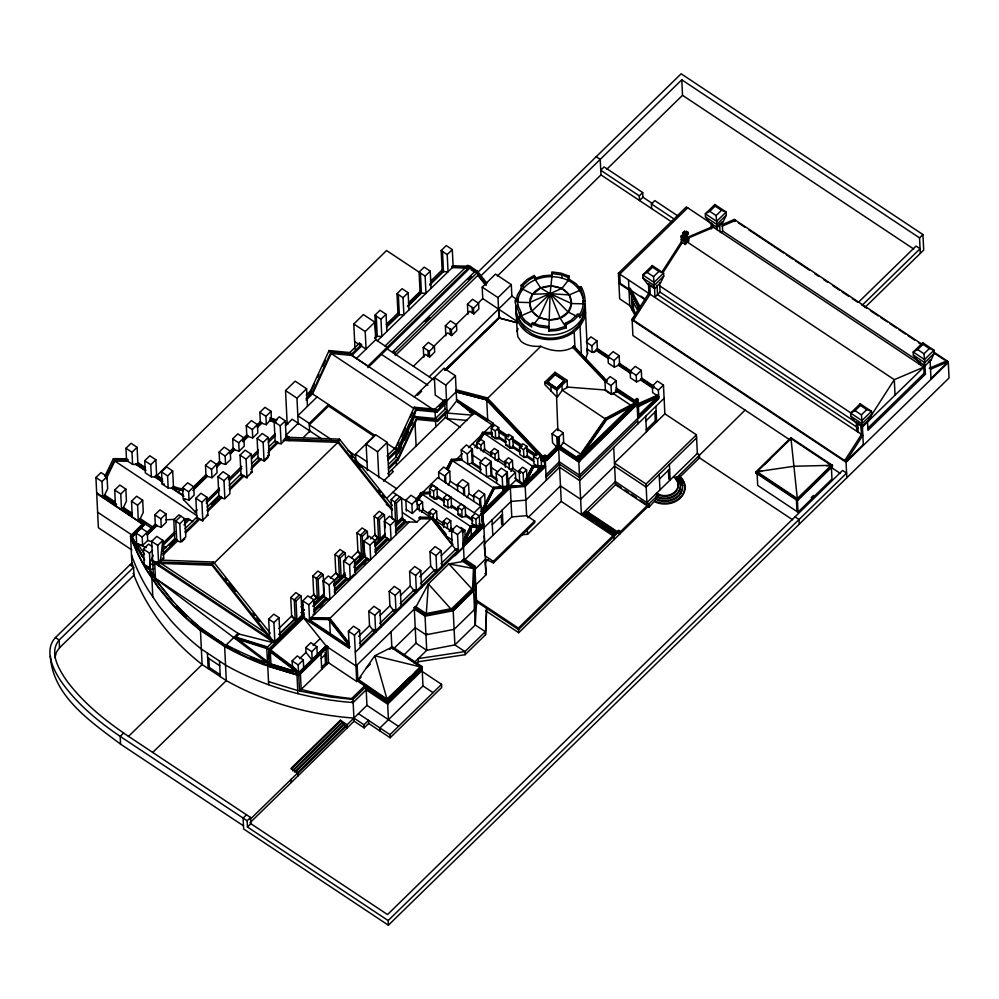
<?xml version="1.0" encoding="UTF-8"?>
<svg xmlns="http://www.w3.org/2000/svg" width="999" height="999" viewBox="0 0 999 999"><rect width="100%" height="100%" fill="white"/><g stroke="black" fill="none" stroke-linecap="round" stroke-linejoin="round"><path stroke-width="1.5" d="M50.387 656.143C52.622 696.216 91.321 722.127 120.567 744.143L243.481 825.861M472.539 588.548L473.563 567.02L462.937 559.952L464.073 558.853L474.812 565.996L476.71 604.782M413.886 662.849L426.723 650.324L454.882 644.879L475.274 624.987L473.526 589.298L474.812 565.996M475.799 586.163L474.513 609.465L454.12 629.37L425.961 634.802L415.222 627.659L393.107 649.25M485.502 634.79L486.638 608.379L485.502 634.79L465.109 654.682L418.381 661.725L416.308 663.748M153.159 555.232L149.987 563.199L149.613 569.817L153.871 568.531M613.698 447.49L615.521 484.74L649.113 507.067L648.963 503.958L658.878 494.28L656.056 498.663L657.717 500.249A17.582 14.198 -2.8 0 0 678.608 496.191C684.003 491.221 684.103 481.63 678.259 476.985L676.847 478.371L677.759 479.17A15.385 12.425 -2.8 0 1 676.897 494.305A15.385 12.425 -2.8 0 1 658.616 497.852L656.343 496.715M585.089 303.858L571.59 303.571L550.112 293.669L540.734 288.074L535.402 279.807L534.365 275.337L526.935 279.633L521.078 285.327L521.228 288.436L532.729 294.218L550.112 293.669L569.33 294.917L579.557 290.472L579.408 287.375L581.118 286.626C586.625 296.179 586.463 308.916 579.62 317.794L579.457 314.685L577.834 313.873L571.203 320.217L565.284 323.314L566.321 327.784L557.792 330.407L548.763 331.168L548.713 326.511L538.711 325.15L532.554 322.602L531.505 323.938L531.655 327.035L524.737 322.427L519.58 316.496C521.141 312.849 510.464 299.001 517.532 299.163L517.682 302.26L529.495 302.572L561.938 288.424L569.18 279.183L569.03 276.086L560.839 273.102L551.923 271.953L551.985 276.611M548.763 331.168L550.112 293.669L552.072 275.05L543.044 275.811L534.527 278.434M426.298 613.598L428.371 583.928L448.888 563.911L463.012 561.5L462.937 559.952M54.982 657.754L56.381 652.247L59.528 647.789L133.991 575.124L133.604 567.357L131.893 562.949L55.432 637.574C44.018 650.049 52.572 668.219 60.327 680.244C75.899 703.059 97.515 720.966 120.192 736.375L247.14 820.778L247.44 826.997L388.149 920.554L388.374 925.211L243.631 828.97L243.107 818.106L246.503 814.784M517.632 301.099C522.976 270.254 574.912 267.869 582.917 298.177M605.382 381.718L572.689 347.265L573.776 345.954L573.813 346.728C563.723 353.159 550.861 351.161 540.646 346.278A44.143 23.239 -26.9 0 1 520.779 341.071L517.832 336.688L517.182 331.406L518.019 328.496M357.879 680.094L358.117 679.332L388.374 700.212M387.1 699.525L420.492 666.932L414.972 672.327M154.445 574.338L153.534 577.01L150.237 572.052M585.776 358.216L587.512 353.509L585.501 312.287M678.608 496.191L682.442 488.698L682.479 489.473M308.391 394.605L310.527 392.52L314.385 384.153M317.607 377.185L318.893 374.4M322.739 366.046L325.312 360.464M397.59 445.005L398.876 442.22M401.448 436.65L405.307 428.284M410.452 417.132L412.375 412.962M388.049 459.927L397.677 450.524L416.321 410.114L416.246 408.566L414.235 407.23L395.592 447.639L387.025 455.994M398.688 452.922L401.261 447.352M404.47 440.384L408.329 432.018M411.551 425.05L412.837 422.265M388.511 469.23L398.139 459.84L416.77 419.43L416.695 417.882L414.685 416.533L414.46 411.875M663.736 276.211L660.701 282.705L654.607 288.649L647.377 283.841L642.906 277.997L642.757 274.887L652.285 265.584L663.586 273.102L663.736 276.211L654.208 285.502L654.607 288.649M723.288 221.616L726.31 215.122L726.161 212.025L714.859 204.508L705.331 213.811L705.481 216.908L709.952 222.765L717.182 227.572L723.288 221.616L722.19 221.716L722.639 231.019L720.941 232.68M712.387 223.564L712.537 226.661L923.8 367.132L862.487 426.873L855.256 422.065L850.786 416.208L850.636 413.111L860.164 403.808L871.465 411.326L871.615 414.423L868.581 420.916L864.947 423.501M931.168 359.84L934.19 353.346L934.04 350.237L922.739 342.732L913.211 352.023L913.361 355.132L917.831 360.976L925.062 365.796L931.168 359.84L928.371 361.588M104.833 476.323L113.399 458.616L126.461 458.816L127.81 459.702L127.884 461.251L132.58 464.385L136.738 464.448L137.837 462.562L145.467 467.644M105.569 476.511L109.528 468.331M106.181 477.21L114.748 459.503L127.81 459.702M106.256 478.771L114.823 461.051L114.748 459.503L113.399 458.616M151.836 528.384L139.485 520.179L143.269 512.375L142.67 500.262L136.626 496.241L131.531 501.211L132.318 517.257M416.496 501.148L420.829 492.582L430.581 491.995M417.345 500.312L420.829 492.582L422.752 493.981L421.865 494.03L418.968 499.762M418.181 500.474L421.828 493.256L437.887 477.559L480.881 506.143L474.075 512.774L431.093 484.19L431.231 487.05M421.566 511.525L422.864 508.953M421.603 512.3L422.902 509.727L422.527 501.973L418.494 499.3L415.946 501.785M435.676 520.904L436.975 518.331M474.85 447.589L482.554 432.342L492.357 432.53L491.508 433.354L482.592 433.116L481.78 434.715L482.792 435.389M478.396 441.408L481.106 436.051M479.233 441.57L483.566 433.004L492.007 433.166M480.706 439.51L483.603 433.778L492.507 434.028M483.304 451.273L484.602 448.713M483.341 452.048L484.64 449.488L484.253 441.72L480.232 439.048L476.823 442.357L477.135 448.563M449.125 531.568L451.073 527.709M449.812 531.056L451.111 528.483L450.736 520.729L446.703 518.056L443.306 521.366L443.606 527.572M497.402 460.651L498.701 458.091M497.44 461.426L498.738 458.866L498.364 451.098L494.33 448.426L490.934 451.735L491.158 456.393M463.236 540.946L470.866 525.861L481.518 525.224L462.824 543.456M463.923 540.434L470.866 525.861L481.668 526.723L471.915 527.297L462.987 544.954L482.517 525.886L480.419 498.426M462.824 544.405L471.865 526.523L482.517 525.886M510.864 471.316L512.812 467.47M511.55 470.804L512.849 468.244L512.462 460.477L508.441 457.804L505.044 461.113L505.344 467.32M533.216 477.51L544.068 466.92L542.395 465.796L532.592 465.609L522.852 484.865L523.701 484.04L523.176 473.176L526.573 469.855L522.539 467.182L519.143 470.492L519.68 481.356M524.35 482.754L532.629 466.383L482.554 432.342L483.641 434.553L481.943 436.213L480.931 435.552M524.712 484.702L533.641 467.057L532.592 465.609M461.713 459.315L452.547 460.027L451.536 459.353L446.565 469.093L451.536 459.353L461.501 458.578M448.426 468.918L452.547 460.027L447.564 469.767L448.426 468.918L447.427 468.256M448.201 485.202L450.237 481.231L449.737 471.066L443.693 467.045L438.598 472.015L438.898 478.221M467.008 497.714L469.043 493.743L468.543 483.566L462.5 479.545L457.405 484.527L457.704 490.734M481.056 511.638L493.518 487.275L508.004 486.138L510.352 487.699L525.212 486.426L545.591 466.533M482.455 509.752L493.556 488.049L523.863 485.539L543.406 466.471L533.603 466.283L523.901 486.313M493.518 487.275L494.53 487.937L481.256 513.898L483.191 526.336L479.97 529.482M482.105 513.061L494.53 487.937M416.158 606.605L428.371 583.928L450.911 608.965M521.228 288.436L517.37 295.13L515.796 302.222L515.634 299.113M516.858 306.393A34.715 28.047 -2.8 0 0 533.616 336.188A34.715 28.047 -2.8 0 0 574.175 331.905L580.032 326.211L583.891 319.518A34.715 28.047 -2.8 0 0 585.077 306.431M661.638 272.527L681.393 241.77L681.268 239.31L682.966 237.65M790.072 440.022L632.904 335.527L632.105 319.23L648.925 293.057L648.463 283.753L649.812 284.64L650.262 293.956L633.453 320.117M662.649 273.189L682.392 242.445M681.393 241.77L685.414 244.455L687.075 241.883L688.811 241.134L688.698 238.674L686.675 237.325L685.826 238.162L686.837 238.823L685.139 240.484L683.129 239.148L684.989 237.387M866.308 423.226L894.292 379.657L923.8 367.132M844.704 460.576L861.525 434.415L861.063 425.099M522.852 289.248L523.464 284.977L529.333 279.795L535.252 276.711M578.808 315.709C584.852 307.704 584.615 295.704 579.408 287.375M357.305 680.943L374.775 655.756L391.845 647.227L422.077 667.32L387.525 701.036L357.305 680.943L358.117 679.332M557.23 397.39L562.225 390.209L567.432 387.45L567.082 380.319L554.982 372.277L544.792 382.23L544.917 384.665L557.23 397.39L556.655 388.149L547.415 382.005L555.207 374.4L554.982 372.277M579.308 456.068L605.544 418.269L634.765 402.997L635.776 403.671L606.555 418.943L580.319 456.743M613.011 393.419L631.143 405.482L605.594 419.043L581.093 454.333L563.299 442.495M580.357 457.517L606.593 419.717L632.155 406.156L618.843 419.955M568.144 280.519L567.994 277.41L569.03 276.086M533.628 324.538L539.148 317.495L550.112 293.669L568.156 312.025L576.76 316.358M180.969 488.648L178.384 492.132M446.59 401.161L444.58 399.825L444.655 401.373L435.252 395.117L434.39 377.56L444.018 368.156L455.432 375.749L456.655 400.824L486.825 420.429L487.687 419.592L486.688 399.175L486.113 399.725L456.58 392.008M131.856 549.987L98.389 527.734L95.929 477.547L101.024 472.564L107.068 476.585L107.667 488.698L103.896 496.503L103.859 495.729L116.583 504.195L115.447 505.294M126.536 460.364L125.949 448.251L131.044 443.269L137.088 447.29L137.874 463.336L143.182 466.87M102.76 497.614L101.973 481.568L107.068 476.585M132.58 464.385L131.993 452.272L137.088 447.29M102.722 496.84L103.859 495.729M115.484 506.068L114.698 490.022L119.805 485.052L125.849 489.073L126.436 501.186L122.665 508.991L122.627 508.216L132.205 514.585M407.604 306.656L421.416 293.182L425.961 293.319L425.124 276.136L386.551 250.537L155.519 476.923L151.361 476.86L145.317 472.839L144.718 460.726L149.813 455.756L155.856 459.777L156.643 475.824M121.528 510.089L120.754 494.043L125.849 489.073M151.361 476.86L150.762 464.747L155.856 459.777M121.491 509.315L122.627 508.216M161.551 471.915L166.646 466.945L172.69 470.966L173.476 487.012L172.34 488.111L168.182 488.049L162.138 484.028L161.551 471.915L167.595 475.936L168.182 488.049M138.362 521.278L137.575 505.232L142.67 500.262M167.595 475.936L172.69 470.966M138.324 520.504L139.448 519.393L145.504 523.414L140.247 529.358M183.416 495.479L172.34 488.111L173.439 486.238A24.625 19.893 -2.8 0 0 183.666 488.986M134.028 545.392L130.607 536.563L143.019 523.626L130.569 535.789L131.968 564.497M131.993 537.549L131.905 536.688L145.504 523.414M136.925 549.138L136.139 533.091L141.234 528.109L147.278 532.13L147.69 540.471L142.595 545.442L137.974 544.068L138.262 550.024L141.833 555.719L141.796 554.944M142.595 545.442L142.183 537.1L155.282 524.15L154.833 514.847L159.927 509.865L165.971 513.886L166.371 522.227L161.276 527.21L156.668 525.824L147.253 535.014M184.415 498.738L184.453 499.65L183.117 498.751L182.58 487.762L187.675 482.792L193.719 486.8L194.131 495.142L189.036 500.124L184.415 498.738L183.504 499.625L196.266 512.912M206.006 475.586L205.507 465.372L210.614 460.402L216.658 464.423L217.058 472.764L211.963 477.734L207.355 476.361L192.857 490.497M216.421 465.434L219.605 462.325L219.106 452.11L224.201 447.14L230.245 451.148L230.657 459.49L225.562 464.473L220.941 463.086L216.696 467.232M233.192 449.063L232.692 438.848L237.799 433.866L243.843 437.887L244.243 446.228L239.148 451.198L234.528 449.825L230.282 453.971M246.79 435.789L246.291 425.574L251.386 420.604L257.43 424.625L257.842 432.967L252.747 437.937L248.127 436.551L242.819 441.733M260.377 422.527L259.877 412.312L264.972 407.342L271.029 411.351L271.378 418.569L266.333 424.675L261.713 423.289L257.467 427.435M131.943 537.462L136.101 533.404M287.188 424.175L285.539 390.572L295.167 381.168L306.593 388.761L307.455 406.331M355.02 349.163L353.783 323.963L363.411 314.573L374.837 322.165L375.699 339.722L356.481 358.479M161.276 527.21L160.876 518.868L165.971 513.886M189.036 500.124L188.624 491.783L205.969 474.687L207.355 476.361M211.963 477.734L211.563 469.393L219.555 461.426L220.941 463.086M225.562 464.473L225.15 456.131L233.154 448.151L234.528 449.825M239.148 451.198L238.736 442.857L246.741 434.89L248.127 436.551M252.747 437.937L252.335 429.595L260.339 421.615L261.713 423.289M266.333 424.675L265.921 416.333L271.029 411.351M194.867 486.476L203.784 477.772M147.215 534.228L156.631 525.049L155.282 524.15M193.681 488.873L207.305 475.574M216.658 466.458L220.904 462.312M230.245 453.196L234.49 449.051M242.782 440.959L248.089 435.776M257.43 426.66L261.676 422.515M375.899 335.402L374.912 315.222L380.007 310.252L386.051 314.273L386.888 331.456M397.977 313.836L396.99 293.669L402.085 288.699L408.141 292.707L408.978 309.902M442.157 270.729L441.171 250.549L446.266 245.579L452.31 249.6L453.096 265.784L452.297 267.62L466.496 268.069M137.762 547.502L136.888 548.364L139.073 549.812L138.574 548.913L142.37 555.844M271.403 419.118L270.267 420.217L275.824 422.115M298.251 424.475L296.965 398.164L306.593 388.761M359.403 343.194L361.463 344.493L361.488 346.079L366.071 349.126L365.209 331.556L374.837 322.165M144.231 565.147L143.444 549.1L148.539 544.118L152.173 546.528M152.672 575.724L153.434 577.11L151.686 541.358L156.781 536.376L162.825 540.397L163.699 558.341L161.151 560.826M169.455 545.466L174.775 540.284L173.764 519.792L178.871 514.822L184.915 518.843L185.789 536.788L180.694 541.758L179.171 541.708L174.688 538.736L161.95 551.161M196.853 518.731L195.854 498.239L200.949 493.269L206.993 497.29L207.879 515.222L202.772 520.204L201.261 520.142M218.943 497.165L217.944 476.685L223.039 471.703L229.083 475.724L229.957 493.668L224.862 498.651L223.339 498.588L218.868 495.616L207.193 507.017M241.034 475.611L240.035 455.119L245.13 450.149L251.174 454.17L252.048 472.115L246.953 477.085L245.429 477.035M258.104 458.941L257.105 438.461L262.2 433.491L268.244 437.512L269.118 455.444L264.023 460.427L262.5 460.364L258.029 457.392L251.498 463.773M275.175 442.282L274.176 421.803L279.27 416.82L285.314 420.841L286.201 438.786M375.025 338.449L377.235 336.288L381.793 336.438L380.956 319.243L386.051 314.273M386.576 327.173L399.325 314.735L403.883 314.872L403.034 297.69L408.141 292.707M425.124 276.136L430.219 271.154L424.175 267.133L419.081 272.115L420.067 292.282L409.453 302.647M429.695 285.09L443.494 271.616L448.052 271.765L447.215 254.57L452.31 249.6M180.881 516.158L175.774 521.128L176.786 541.62L162.974 555.094M306.181 395.142L310.452 390.971L329.096 350.562L349.812 352.547L351.835 353.896L351.91 355.444L433.803 409.952M349.812 352.547L359.44 343.156L359.478 344.742L354.645 341.533M306.056 398.576L312.475 392.307L331.106 351.898L351.835 353.896L361.463 344.493M306.119 400.137L312.55 393.856L331.193 353.446L351.91 355.444L367.894 366.071L367.932 367.669M351.91 355.444L361.538 346.041M147.14 567.082L150.275 569.168L149.488 553.121L152.547 550.137M158.729 565.859L157.73 545.379L162.825 540.397L160.302 561.663M180.694 541.758L179.808 523.813L184.915 518.843M185.102 528.571L196.778 517.17L202.822 521.191L201.898 502.26L206.993 497.29M224.862 498.651L223.988 480.706L229.083 475.724M229.27 485.464L240.959 474.063L247.003 478.084L246.079 459.14L251.174 454.17M268.157 457.43L264.073 461.413L263.149 442.482L268.244 437.512M268.569 447.102L275.1 440.734L279.57 443.706L281.094 443.756L280.22 425.824L285.314 420.841M386.263 324.463L397.939 313.062L399.288 313.961L386.538 326.398M408.354 302.909L420.03 291.508L421.378 292.395L407.567 305.869M430.432 281.356L442.12 269.955L443.456 270.841L429.657 284.315M162.65 543.531L174.862 531.605M184.852 521.865L188.174 518.606L192.745 521.653M194.93 512.025L197.153 509.84M206.081 501.136L219.468 488.074M228.384 479.37L241.77 466.308M251.81 456.506L258.491 449.975M268.531 440.184L275.225 433.653M387.362 324.2L391.608 320.055M374.987 337.674L377.197 335.514L375.849 334.628M285.502 425.699L292.145 419.218L321.591 438.786M162.874 545.504L175.087 533.591M183.966 524.925L189.523 519.505M206.256 503.171L219.555 490.184M229.545 480.444L241.746 468.531M251.723 458.791L258.379 452.297M268.356 442.557L275.012 436.063M317.083 396.94L297.827 415.734L309.24 423.326L309.678 432.117M451.635 266.596L452.485 265.759L468.094 266.258M377.36 340.759L453.146 266.783M211.513 504.42L217.819 498.264M162.899 553.546L176.711 540.072M184.99 531.98L198.789 518.506M207.08 510.427L220.879 496.953M229.158 488.873L242.969 475.399M251.323 467.232L260.04 458.728M268.406 450.574L277.11 442.07M185.602 533.016L199.925 519.03M207.642 511.5L221.965 497.514M229.683 489.997L244.48 475.536M250.811 469.368L261.476 458.953M267.857 452.734L278.459 442.37M298.189 423.239L286.014 435.114L289.373 437.35L287.675 439.011L290.135 440.646M158.529 561.763L160.227 560.102L213.599 562.025L270.23 633.154M281.094 443.756L284.49 440.447L284.415 438.898L286.114 437.237L339.498 439.16L392.282 505.469M181.756 541.758L184.815 538.773M385.102 345.979L467.782 265.284L469.792 266.621L469.867 268.169L368.981 366.645M309.24 423.326L328.496 404.533L328.571 406.081L309.315 424.875L331.206 439.423M367.857 366.109L470.054 266.321L477.385 271.191L486.963 283.266M144.193 564.373L148.626 567.32L153.496 576.236L151.873 577.809L152.822 597.215M469.842 267.57L470.716 267.345L470.054 266.321M303.309 437.537L309.94 431.056M393.231 352.897L393.156 351.336L475.836 270.642L477.859 271.978L477.997 274.812L486.301 285.277M475.886 271.591L477.385 271.191L475.924 272.19L469.205 267.145L476.523 272.015M425.199 321.69L429.62 317.382M468.206 279.72L471.503 276.498M479.458 273.801L395.317 355.507L395.167 352.684L477.859 271.978M477.947 272.115L681.143 73.789L922.939 234.565L923.7 250.087L864.897 307.48M480.869 275.886L681.78 79.795L919.542 237.887L920.304 253.396M477.797 303.421L482.754 298.589L482.192 287.113L495.504 274.113L511.301 284.615L511.863 296.091L429.183 376.785M423.751 357.405L423.264 347.377L428.359 342.407L434.403 346.428L434.69 352.11L429.595 357.08L425.562 354.408L413.386 366.283M445.841 335.851L445.354 325.824L450.449 320.854L456.493 324.862L456.768 330.557L451.673 335.527L447.652 332.842L432.779 347.352M467.932 314.298L467.445 304.27L472.539 299.288L478.583 303.309L478.858 308.991L473.763 313.973L469.73 311.288L455.931 324.762M497.415 275.986L600.986 174.9L600.224 159.39L596.191 156.706M606.618 169.405L682.529 95.305L681.78 79.795M429.595 357.08L429.308 351.398L434.403 346.428M451.673 335.527L451.398 329.845L456.493 324.862M473.763 313.973L473.489 308.279L478.583 303.309M214.785 562.499L337.874 442.37L337.799 440.809L339.498 439.16L339.573 440.709M445.741 369.855L498.976 317.894L497.989 297.615L511.301 284.615M355.956 461.638L355.582 454.133L374.837 435.339L312.5 393.893L312.475 392.307L310.452 390.971L310.527 392.52M414.198 396.928L433.454 378.134L433.529 379.682L387.187 348.876L387.113 347.315L375.699 339.722M367.432 470.479L366.146 444.155L375.774 434.765L387.187 442.357L388.836 475.961M417.407 395.417L421.59 391.346M444.592 370.167L499.263 317.345L444.905 370.392M445.979 370.154L500.174 317.27M639.298 195.879L642.694 192.557L604.158 166.933L600.761 170.242L639.298 195.879L639.535 200.537L642.931 197.215L642.694 192.557M378.833 477.722L377.56 451.748L387.187 442.357M467.045 420.367L447.452 418.756L445.804 385.152L455.432 375.749M130.607 536.575A271.029 218.993 -2.8 0 0 147.078 571.028L157.992 587.237L170.592 602.609A271.029 218.993 -2.8 0 0 200.449 630.406L201.548 628.521A307.43 248.401 -2.8 0 1 172.715 600.948L154.595 578.121L148.439 567.195L151.973 574.425M444.58 399.825L434.952 409.215L435.402 418.531L437.412 419.867L437.5 421.428L416.77 419.43M439.298 406.593L443.581 402.422M387.974 458.379L397.602 448.976L416.246 408.566L436.963 410.564L456.218 391.77M446.665 402.709L437.038 412.112L416.321 410.114M651.623 208.566L651.398 203.921L654.795 200.599L678.171 216.146M388.549 464.26L396.041 456.943L414.685 416.533L435.402 418.531L445.03 409.128L444.805 404.483M388.424 467.682L398.052 458.291L416.695 417.882L437.412 419.867L447.04 410.477L445.03 409.128M437.5 421.428L447.115 412.025M387.724 473.738L445.429 417.42L445.167 412.038M247.44 826.997L250.836 823.676L250.537 817.469L123.589 733.066L120.192 736.375L120.567 744.143M383.491 481.181L393.369 471.54L391.346 470.204M128.396 736.5L202.123 664.547L200.412 629.632A271.029 218.993 -2.8 0 1 170.554 601.835L157.954 586.463L147.04 570.242A271.029 218.993 -2.8 0 1 130.569 535.789L131.905 536.688L137.063 546.116L131.905 536.688M200.449 630.406L224.638 646.478L238.062 633.378M213.686 563.573L213.599 562.025L211.9 563.686L211.988 565.234L272.952 642.557L239.061 634.053L234.715 638.299L266.795 648.563L267.645 647.739M208.841 658.141L209.303 667.457L208.167 668.568L207.405 653.046M540.921 346.241L487.25 398.626L487.212 397.839L455.644 389.635M386.538 498.476L475.474 411.663M634.914 315.16L629.745 305.544L619.667 298.838L618.418 273.239L686.375 206.905L710.326 222.827M687.724 207.804L619.755 274.126L620.217 283.441L618.868 282.555L645.566 299.925M269.668 639.622L268.669 619.13L273.763 614.16L279.021 617.657L280.02 638.136M296.94 620.004L291.671 616.508L290.746 597.577L295.841 592.607L301.111 596.103L302.11 616.583M319.018 598.451L313.761 594.954L312.837 576.023L317.932 571.041L323.189 574.537L324.2 595.029L312.724 606.218M341.109 576.898L335.851 573.401L334.927 554.457L340.022 549.487L345.279 552.984L345.642 560.264M363.199 555.332L357.942 551.835L357.005 532.904L362.113 527.934L367.37 531.431L367.719 538.711M380.269 538.673L375.012 535.177L374.088 516.246L379.183 511.263L384.44 514.76L385.077 527.872M397.34 522.015L392.083 518.506L391.158 499.575L396.253 494.605M299.35 594.942L294.255 599.912L295.18 618.843L279.258 634.39M321.441 573.376L316.346 578.359L317.27 597.29L313.024 601.435M343.531 551.823L338.436 556.793L339.36 575.724L334.053 580.906M365.622 530.269L360.514 535.239L361.451 554.17L354.008 561.426M382.692 513.598L377.597 518.581L378.521 537.512L374.163 541.758M399.762 496.94L394.667 501.91L396.166 534.702M274.925 643.119L211.9 563.686L152.685 561.838L274.925 643.119L273.926 622.627L279.021 617.657M297.015 621.565L296.004 601.073L301.111 596.103M319.093 599.999L318.094 579.52L323.189 574.537M341.183 578.446L340.184 557.954L345.279 552.984M363.274 556.893L362.275 536.401L367.37 531.431M380.344 540.222L379.345 519.742L384.44 514.76M397.415 523.563L396.416 503.071L401.511 498.101L402.51 518.581L395.242 525.686M486.263 420.979L487.687 419.592L493.394 423.389L493.531 426.248M461.675 560.614L473.763 568.656L474.887 567.544L473.601 590.846L453.209 610.751L425.062 616.183L414.31 609.04L355.981 665.971L326.423 646.328L303.609 617.882L302.772 600.811L307.867 595.829L313.911 599.85L314.623 614.298L313.024 614.273M328.309 599.35L323.913 596.428L323.152 580.906L328.259 575.936L334.303 579.957L335.002 594.405M343.544 561.013L348.639 556.031L354.682 560.052L355.394 574.5L353.796 574.475L348.701 579.457L344.305 576.523L343.544 561.013L349.588 565.034L350.299 579.47L346.391 579.42L334.378 591.146M369.093 559.552L364.697 556.63L363.936 541.108L369.031 536.138L375.075 540.159L375.786 554.607M389.473 539.66L385.077 536.725L384.315 521.216L389.423 516.233L395.467 520.254L390.359 525.237L391.071 539.672L387.175 539.622L375.162 551.348M406.368 511.076L405.844 500.212L410.939 495.229L416.983 499.25L417.445 508.566L412.337 513.536L406.293 509.515M683.741 233.666L681.193 236.151L681.268 237.7L683.291 239.048L683.216 237.487L684.914 235.826L682.891 234.49L682.816 232.942L684.515 231.281L686.538 232.617L686.837 238.823M496.678 483.304L496.178 473.126L501.273 468.156L507.317 472.177L502.222 477.147L502.722 487.325L461.75 460.077L461.251 449.912L466.346 444.93L472.39 448.951L473.076 462.924L467.794 464.098L467.295 453.933L472.39 448.951M278.908 628.458L291.646 616.021L295.005 620.217L294.917 618.668L278.996 634.215M300.999 606.893L303.122 604.82M310.552 597.564L313.736 594.455L317.083 598.663L317.008 597.115L312.762 601.261M330.519 578.084L335.826 572.902L339.173 577.11L339.098 575.561L333.791 580.744M351.536 557.567L357.917 551.348L361.263 555.556L361.188 553.995L353.746 561.251M370.629 538.936L374.987 534.677L378.334 538.886M152.61 752.547L226.298 680.619L224.6 645.704L225.724 644.605A307.58 248.526 -2.8 0 0 264.872 662.125L298.576 672.689L326.386 645.554L327.734 646.44L328.521 662.737L299.575 690.996L330.257 696.99L353.009 699.462L366.034 686.75L366.945 705.369L347.128 724.712L347.277 727.821L340.409 720.242L347.128 724.712M681.268 237.7L683.491 238.848M685.139 240.484L684.839 234.278L686.538 232.617M630.082 288.137L628.945 289.248L639.872 309.578M642.906 277.997L654.208 285.502L654.058 282.405L642.757 274.887L647.177 272.415L652.534 267.195L652.285 265.584M716.083 226.024L717.182 227.572L716.633 221.328L705.331 213.811L709.752 211.338L715.122 206.106L714.859 204.508M686.375 232.73L686.301 231.181L688.311 232.517L686.613 234.178L685.601 233.504M416.021 498.901L420.904 494.143M462.387 453.646L456.968 458.941L457.979 459.602L457.117 460.452L451.573 460.139L494.567 488.711L508.154 487.637L507.155 486.975L506.468 473.002M468.556 447.627L482.629 433.891M483.404 433.129L493.394 423.389M309.653 621.902L308.816 604.832L313.911 599.85M314.061 610.976L326.011 599.313L329.907 599.375L329.195 584.927L334.303 579.957M349.588 565.034L354.682 560.052M354.77 571.253L366.783 559.515L370.679 559.577L369.98 545.129L375.075 540.159M412.337 513.336L411.888 504.233L416.983 499.25M301.086 612.662L304.27 609.552M373.901 541.583L378.259 537.337M484.415 433.803L485.202 433.042L484.19 432.367M301.348 612.837L304.533 609.727M573.226 347.839L574.075 347.003M683.279 240.647L684.128 239.822L683.978 236.713M432.929 497.977L429.907 495.966L429.545 488.511L432.942 485.202L436.963 487.874L437.462 497.964L433.916 498.176L429.882 495.504M494.667 438.037L491.645 436.026L491.271 428.271L494.667 424.95L498.701 427.634L499.225 438.486L505.531 442.682M272.914 641.783L266.758 647.789L267.507 663.061L155.444 578.446L152.635 574.937M359.353 557.417L361.526 555.294M304.158 612.961L274.85 641.57L272.839 640.222M313.711 603.633L324.113 593.481M333.678 584.153L345.192 572.914M354.27 564.048L364.822 553.758M374.825 543.98L385.364 533.703M395.167 524.138L402.435 517.032M444.942 482.242L444.642 476.036L449.737 471.066M685.414 244.455L685.302 241.983L688.698 238.674M304.233 614.51L268.669 649.225L269.368 663.723L267.732 665.334L268.681 684.727M333.753 585.701L345.267 574.462M354.345 565.596L364.897 555.307M374.9 545.541L385.439 535.252M299.575 690.996L298.576 672.689L295.529 668.893L270.242 649.625L270.941 664.123L270.092 664.959L269.355 649.687L303.521 616.321M314.086 606.018L324.575 595.791M334.478 586.126L345.617 575.249M353.771 567.295L365.547 555.794M375.249 546.328L385.477 536.338M395.454 526.61L403.196 519.043L403.284 520.591M270.242 649.625L269.393 650.461L298.576 672.689L298.189 664.934L303.296 659.964L297.252 655.943L292.145 660.913L292.382 665.709L294.767 668.681M304.42 616.383L303.571 617.207L349.225 647.564L350.075 646.74L310.464 620.404L309.615 621.228M304.458 617.045L270.279 650.399L277.347 655.794M419.405 511.051L419.13 505.294L422.527 501.973M433.928 498.638L437.5 498.738L433.953 498.951L433.566 491.196L436.963 487.874M481.143 450.811L480.856 445.042L484.253 441.72M491.633 435.714L495.666 438.399L499.225 438.486L495.679 438.711L495.304 430.944L498.701 427.634M653.533 276.648L658.89 271.416L663.586 273.102L654.058 282.405L653.533 276.648L647.177 272.415M716.108 215.572L721.478 210.339L726.161 212.025L716.633 221.328L716.108 215.572L709.752 211.338M313.911 609.49L325.936 597.764L327.01 599.987M334.303 589.597L346.316 577.872L347.402 580.094M354.695 569.692L366.708 557.966L367.794 560.189M375.075 549.8L387.1 538.074L388.174 540.297M395.442 529.92L405.219 520.379L402.51 518.581M547.427 382.267L555.207 374.4L564.447 380.544L556.668 388.411L547.415 382.005M395.529 531.468L405.294 521.94L416.833 522.102L421.079 517.957L432.617 518.119L446.103 534.59L445.254 535.427M313.961 612.05L326.998 599.338M334.278 592.232L347.39 579.432M354.67 572.327L367.769 559.54M375.05 552.435L388.161 539.635M395.429 532.542L406.281 521.953M319.418 607.404L322.665 604.233M363.424 564.46L365.609 562.325M311.426 617.407L409.19 521.99M591.87 345.879L596.965 340.896L590.921 336.875L586.438 341.258L586.625 342.382L591.87 345.879L592.195 352.435L596.253 350.537L608.653 358.778M267.507 663.061L268.356 662.225L234.603 636.75L267.607 646.952M726.31 215.122L716.783 224.425L705.481 216.908M721.34 222.54L717.095 226.686L717.245 229.795M360.327 645.729L458.304 550.099L456.293 548.763L456.368 550.312L431.768 518.943L420.229 518.781L419.043 517.994L419.892 517.157L432.579 517.345L446.103 534.59M270.055 664.173L268.644 666.37M429.433 516.645L429.208 511.988L432.604 508.678L436.625 511.351L437.013 519.105L444.567 524.138M451.56 507.342L448.014 507.554L443.981 504.882L443.643 497.889L447.04 494.58L451.073 497.252L451.598 508.116M480.556 472.589L480.057 462.412L485.152 457.442L491.196 461.463L491.883 475.424L486.6 476.598L486.101 466.433L491.196 461.463M512.799 437.013L509.403 440.322L509.79 448.089L513.336 447.864L509.765 447.777L505.744 445.092L505.369 437.649L508.778 434.328L512.799 437.013L513.336 447.864L519.63 452.06M564.447 380.544L556.668 388.411M594.268 352.472L597.352 348.663L608.503 356.081M567.082 380.319L556.88 390.272L544.792 382.23M633.241 318.119L635.339 316.071M659.615 282.792L660.064 292.108L654.969 297.078L654.507 287.762L650.986 285.427M433.516 520.429L433.229 514.672L436.625 511.351M448.039 508.016L447.677 500.574L451.073 497.252M495.242 460.189L494.967 454.42L498.364 451.098M734.54 221.453L735.676 220.354L722.04 226.161M349.138 645.616L328.696 619.555L329.508 617.944L349.013 642.819M463.748 494.755L463.449 488.548L468.543 483.566M316.883 646.69L311.788 651.673L312.2 660.202L305.981 652.434L305.744 647.652L310.839 642.682L316.883 646.69L317.295 655.232M630.819 373.514L618.418 365.272L614.36 367.17L608.316 363.149L607.991 356.593L613.086 351.623L619.13 355.632L619.555 364.173M294.543 668.893L291.496 666.57L292.382 665.709M299.6 658.653L305.981 652.434M313.099 645.491L320.192 638.561M458.116 514.722L457.754 507.267L461.151 503.958L465.172 506.63L465.671 516.72L462.125 516.933L458.091 514.26L460.452 514.11M526.91 446.391L523.513 449.7L523.888 457.467L527.435 457.255L523.876 457.155L519.842 454.47L519.48 447.028L522.877 443.706L526.91 446.391L527.435 457.255L533.741 461.438M473.826 501.448L473.526 495.242L478.621 490.272L484.665 494.28L485.352 508.254M614.36 367.17L614.035 360.614L619.13 355.632M447.552 528.371L447.34 524.05L450.736 520.729M462.125 516.933L461.775 509.952L465.172 506.63M509.353 469.567L509.065 463.798L512.462 460.477M299.625 672.477L316.308 656.193M318.319 654.245L326.386 645.554M327.734 646.44L298.776 674.7L264.136 664.06A271.029 218.993 -2.8 0 1 224.6 645.704L200.412 629.632L201.548 628.521L225.762 645.379A307.58 248.526 -2.8 0 0 232.505 648.851M224.638 646.478A271.029 218.993 -2.8 0 0 264.173 664.834L298.813 675.474L327.772 647.215M479.87 505.469L479.57 499.263L484.665 494.28M444.917 533.803L444.068 534.627L451.96 539.872M618.418 365.272L619.517 363.399L630.669 370.816M303.609 617.882L349.263 648.239L348.426 631.168L353.521 626.198L359.565 630.207L360.402 647.277M375.624 630.806L373.601 629.47L373.676 631.018L369.518 625.711L368.818 611.263L373.913 606.293L379.957 610.314L380.794 627.384M396.004 610.901L393.993 609.565L394.068 611.113L389.91 605.819L389.198 591.371L394.305 586.388L400.349 590.409L401.173 607.479M416.396 591.008L414.385 589.672L414.46 591.221L410.302 585.913L409.59 571.465L414.685 566.495L420.729 570.516L421.566 587.587M436.788 571.103L434.765 569.767L434.84 571.316L430.681 566.021L429.982 551.573L435.077 546.59L441.121 550.611L441.958 567.682M452.21 545.017L451.498 530.569L456.593 525.586L462.637 529.607L464.148 560.402L484.54 540.496L484.065 536.001M321.203 658.503L326.298 653.533L324.95 652.634M610.264 393.731L605.419 390.509L604.982 381.581L610.089 376.598L616.133 380.619L616.658 391.483L612.824 393.881M556.793 436.888L557.317 447.752L552.522 442.694L552.085 433.766L557.18 428.783L563.224 432.804L563.673 441.945L559.802 447.54L546.49 460.527L558.154 448.301L558.079 446.753L546.416 458.978M509.003 486.813L508.628 479.058L515.422 472.415L472.44 443.843M475.237 526.111L472.215 524.1L471.853 516.645L475.249 513.336L479.283 516.008L479.82 526.873L480.819 527.547M536.975 465.859L533.953 463.848L533.591 456.406L536.987 453.084L541.008 455.769L541.508 465.846L537.962 466.058L537.612 459.078L541.008 455.769M321.403 667.482L325.487 663.498L325.025 654.195M328.521 662.737L356.73 681.493L354.47 635.189L359.565 630.207M375.699 632.355L374.862 615.284L379.957 610.314M396.079 612.462L395.242 595.392L400.349 590.409M416.471 592.557L415.634 575.486L420.729 570.516M436.863 572.664L436.026 555.594L441.121 550.611M458.379 551.66L457.542 534.59L462.637 529.607M483.216 510.327L508.004 486.138L507.317 472.177M611.463 394.53L611.026 385.602L616.133 380.619M521.603 534.802L527.547 534.29L561.238 501.398L558.129 437.774L563.224 432.804M479.32 515.796L515.809 480.182L515.422 472.415M462.287 532.592L464.847 530.107L460.814 527.435M476.211 525.961L475.886 519.33L479.283 516.008M487.475 508.928L481.93 514.348L509.64 486.488L524.5 485.214L525.174 485.651L526.635 515.671L534.702 521.028L534.777 522.577L493.431 562.924L485.452 559.128L473.638 570.641M493.031 503.508L497.465 499.175M505.244 491.595L509.677 487.262L515.621 486.75M510.352 487.699L482.604 514.785L483.866 526.785L355.307 652.26M358.666 636.313L369.518 625.711M380.082 615.409L389.91 605.819M400.462 595.504L410.302 585.913M419.767 576.673L430.681 566.021M441.258 555.694L453.059 544.18M652.984 388.249L640.584 380.007L636.525 381.905L630.481 377.884L630.157 371.328L635.252 366.358L641.296 370.379L641.72 378.908M540.609 459.865L543.156 461.563L544.005 460.739L543.781 456.081L544.917 454.982L546.266 455.869L546.49 460.527M546.266 480.257L545.129 456.98L546.266 455.869M543.156 461.563L543.931 459.19L545.279 460.077L544.43 460.914L544.742 467.357M546.178 457.005L557.242 446.191L558.591 447.09L559.715 445.979L579.87 459.378M359.403 643.319L373.601 629.47M379.795 623.426L393.993 609.565M400.174 603.521L414.385 589.672M420.567 583.628L434.765 569.767M440.959 563.723L456.293 548.763M524.55 483.204L542.395 465.796M636.525 381.905L636.201 375.349L641.296 370.379M483.154 525.561L462.762 545.454L463.436 545.904L483.828 526.011L481.893 513.561L483.828 526.011L486.201 574.637L475.474 585.114M509.677 487.262L509.64 486.488L525.174 485.651L544.705 466.583L544.03 466.133L524.537 485.989L515.809 480.182M463.873 545.192L473.538 535.764M463.511 547.452L455.02 555.744L454.982 554.969M640.584 380.007L641.683 378.134L654.083 386.376M492.282 524.6L502.472 514.647M546.003 474.825L559.303 461.825L579.457 475.224L658.741 397.839L657.404 396.953L637.574 416.296M546.116 477.147L559.428 464.16L579.57 477.559L637.899 420.629L638.061 423.726M403.821 655.057L415.984 643.181L414.235 607.492L415.372 606.381L426.111 613.536L451.86 608.553L472.377 588.536M526.635 515.671L511.775 516.945L484.028 544.03L485.289 556.018L493.356 561.376L493.431 562.924M577.897 460.726L559.09 448.226L559.015 446.678L577.822 459.178L577.472 461.151L577.247 456.493L578.371 455.382L579.72 456.281L579.944 460.939L579.37 459.053L636.563 403.221L636.638 404.77L579.445 460.601M635.776 403.671L635.576 399.563L636.713 398.451L638.049 399.35L638.923 417.195M648.963 503.958L615.372 481.63L581.393 514.797L578.583 457.38L579.72 456.281M582.242 454.021L631.181 406.256L632.192 406.93M637.25 407.217L658.691 396.64L652.647 392.619L652.322 386.064L657.417 381.094L663.461 385.114L658.366 390.085L658.778 398.626L637.824 419.068L636.912 400.449L638.049 399.35M578.521 458.491L636.713 401.698M594.38 443.831L582.142 455.781L582.105 454.995L582.941 455.556M597.714 440.584L604.383 434.066M611.063 427.547L614.397 424.3M598.401 440.721L600.599 438.573M609.402 429.982L614.897 424.612M366.046 668.343L370.354 664.135M391.283 647.502L391.808 646.44L422.04 666.545L422.989 685.938L379.945 727.946L380.095 731.056M356.73 681.493L357.867 680.381L357.105 664.872M358.966 679.32L361.151 677.172M389.66 649.362L391.845 647.227L391.084 631.705M527.822 517.769L560.489 485.889L580.631 499.275L614.61 466.121L646.178 487.1L696.59 437.912M488.274 559.403L484.94 562.649L486.201 574.637L484.865 573.751M640.896 413.873L656.343 398.801M300.412 673.925L301.174 689.435L307.68 691.071A307.58 248.526 -2.8 0 0 351.66 698.563L365.259 685.302M493.356 561.376L534.702 521.028M664.11 398.301L579.72 480.656L559.577 467.257L525.874 500.149L511.026 501.423L483.266 528.508L483.041 523.938M131.518 555.194A271.029 218.993 -2.8 0 0 147.989 589.647L158.903 605.856L171.503 621.228A271.029 218.993 -2.8 0 0 201.361 649.025L225.549 665.109A271.029 218.993 -2.8 0 0 265.085 683.453C293.331 694.005 323.102 700.299 353.159 702.559L366.183 689.847L387.674 704.145L422.227 670.416M425.961 634.802L427.097 633.703M645.928 420.916L656.131 410.964M340.409 720.242L291.134 768.331L297.852 772.801L298.002 775.898M291.171 769.105L340.447 721.016M292.857 770.229L342.12 722.14M292.894 771.003L342.158 722.914M294.568 772.115L343.843 724.025M295.704 771.827L343.881 724.812M646.141 429.895L655.319 420.941L654.857 411.625M247.14 820.778L250.537 817.469M663.461 385.114L664.872 413.823L614.46 463.012L646.028 484.003L647.09 505.731L618.781 533.366L619.78 534.028L619.63 530.931L618.631 530.257L517.532 628.92M297.377 772.939L345.554 725.923M250.2 819.317L297.852 772.801M297.415 773.713L345.592 726.698M250.012 822.751L354.071 721.178L353.009 699.462L351.66 698.563M477.41 600.849L476.56 601.685L475.274 624.987L485.352 631.68L464.96 651.585L418.231 658.616L418.381 661.725M410.552 676.635L387.325 698.763M388.436 719.655L387.487 700.262L422.04 666.545M364.148 727.884L363.998 724.774L368.519 720.354L368.681 723.463L364.148 727.884L354.071 721.178M422.127 668.543L387.587 702.26L366.096 687.974M592.944 520.904L582.842 514.198L584.265 512.812L615.834 533.803M617.282 533.191L585.714 512.2L584.303 513.586L584.265 512.812M594.592 518.856L585.751 512.974L587.175 511.6L617.482 531.743M585.327 514.21L615.521 484.74M646.028 484.003L696.44 434.802L664.872 413.823M368.681 723.463L390.172 737.749L390.022 734.652L441.558 684.352L422.277 671.528M390.172 737.749L441.708 687.449L441.558 684.352M659.44 479.045L669.63 469.093M646.94 502.622L697.339 453.434L696.44 434.802M919.542 237.887L922.939 234.565M485.614 610.714L518.693 632.704L518.543 629.595L619.63 530.931M745.067 410.102L675.386 478.983L676.81 477.597L676.847 478.371M518.693 632.704L648.101 506.393M649.113 507.067L656.093 499.438M654.67 500.824L656.78 501.873A19.78 15.984 -2.8 0 0 680.294 497.315A19.78 15.984 -2.8 0 0 681.393 477.847L679.707 476.386L678.296 477.759L678.259 476.985M858.416 302.31L916.046 246.066L920.079 248.739L862.449 304.995M654.707 501.598L656.818 502.647A19.78 15.984 -2.8 0 0 680.331 498.089A19.78 15.984 -2.8 0 0 681.43 478.621L679.745 477.16L699.512 457.867L699.362 454.77L697.339 453.434M790.971 438.936L790.908 437.724L797.414 499.45L755.931 471.865L790.908 437.724L832.404 465.309L832.454 466.521L797.477 500.661L755.993 473.076L755.931 471.865L794.055 466.258L832.404 465.309L797.414 499.45L797.477 500.661M755.993 473.076L759.265 469.88M764.735 464.547L770.204 459.215M864.085 424.325L862.487 426.873L861.937 420.616L850.636 413.111L855.057 410.639L860.414 405.407L860.164 403.808M867.494 421.016L867.944 430.319L925.424 374.213L924.512 359.54L913.211 352.023L917.631 349.563L923.001 344.33L922.739 342.732M861.413 414.86L866.77 409.64L871.465 411.326L861.937 420.616L861.413 414.86L855.057 410.639M923.988 353.783L929.357 348.551L934.04 350.237L924.512 359.54L923.988 353.783L917.631 349.563M871.615 414.423L862.087 423.726L850.786 416.208M934.19 353.346L924.662 362.649L913.361 355.132M867.719 428.359L924.1 373.339L923.638 364.023M801.772 495.504L797.389 499.787L797.989 512.2L757.692 485.402L757.08 472.989L760.888 475.512M806.156 491.221L820.404 477.322M829.17 468.756L831.368 466.62L831.967 479.033L797.989 512.2M863.298 444.605L846.028 461.463L846.827 477.759M930.981 378.559L948.251 361.688L933.953 352.185M811.188 497.664L813.411 495.492M388.149 920.554L846.603 473.101L842.569 470.429L387.525 914.56L250.836 823.676M388.374 925.211L949.05 377.984L948.251 361.688L930.519 369.243M579.457 314.685L573.613 320.379L566.171 324.687M414.235 607.492L424.975 614.635L452.897 609.24L473.526 589.298M270.292 420.804L275.849 422.452L270.292 420.804L271.428 419.755M616.658 391.483L611.45 394.243L605.756 390.047L566.77 387.013L567.432 387.45M639.36 404.145L644.892 401.561M647.664 400.262L657.342 395.754M638.349 405.344L658.666 396.166L657.317 395.279L637.924 403.758M519.43 313.386L521.141 312.65L517.769 304.945M519.58 316.496L531.868 311.164L550.112 293.669L560.027 318.019L566.321 327.784M929.195 368.356L946.915 360.801M686.176 237.874L712.537 226.661M687.225 238.524L713.548 227.335M722.052 224.688L734.327 219.455L922.289 344.43M633.191 301.698L633.578 309.465L632.13 309.99L631.368 294.468M755.931 471.865L761.663 471.366M826.66 465.796L832.404 465.309M452.584 460.801L461.75 460.077M495.641 437.924L499.188 437.712M509.752 447.302L513.299 447.09M523.851 456.68L527.397 456.468M430.619 492.782L421.753 493.306L421.903 494.805M430.157 493.531L421.865 494.03L470.904 526.635M165.672 519.805L174.675 519.33M183.679 518.843L188.174 518.606M551.835 273.514L561.825 274.862L567.994 277.41M127.884 461.251L114.823 461.051L196.828 515.584M162.138 484.028L164.36 484.065M183.504 499.625L184.453 499.65M419.043 517.994L431.73 518.169L432.579 517.345L432.617 518.119M309.515 619.268L328.696 619.555L431.73 518.169L452.172 544.23M423.464 493.294L430.269 493.419M584.939 300.761L583.004 300.711L583.154 303.821M505.744 445.092L508.116 445.154M533.641 467.057L542.557 467.295L541.545 466.633M477.435 526.81L479.82 526.873M452.247 266.608L467.245 267.083M284.415 438.898L337.799 440.809L392.507 509.527M282.979 440.384L337.874 442.37L392.058 510.427M267.595 455.394L269.118 455.444M250.524 472.052L252.048 472.115M206.356 515.172L207.879 515.222M162.175 558.291L163.699 558.341M211.988 565.234L154.695 563.174L155.444 578.446L239.061 634.053M471.703 415.097L447.177 413.074L456.655 400.824L486.825 420.429M183.416 490.796L172.34 488.111M548.613 328.072L539.697 326.923L531.505 323.938M297.752 690.571L268.519 681.618M420.492 666.932L374.775 655.756L387.525 701.036M498.976 317.894L517.207 322.714M498.538 309.091L499.3 318.119L517.207 322.777M464.697 392.757L469.218 393.931M476.723 395.879L481.243 397.053M456.331 391.171L486.113 398.913L543.968 459.965M455.919 391.82L486.113 399.725L537.574 453.958M286.938 670.229L292.232 671.74M269.68 417.907L277.01 420.005M286.626 670.154L289.011 670.841M284.24 669.455L285.427 669.805M147.69 540.471L151.848 541.708M270.941 664.123L295.654 671.503M271.528 665.384L292.907 671.765M272.64 419.305L275.574 420.192M267.769 666.108L298.813 675.474M233.754 637.574L266.758 647.789L269.355 649.687M277.135 667.257L279.495 668.006M279.096 667.782L269.405 664.497M281.706 668.618L285.614 669.854M235.564 637.474L264.723 646.803M270.242 419.68L275.786 421.478M172.303 487.337L180.482 489.697A28.359 22.915 -2.8 0 0 183.379 490.01M146.353 547.652L137.974 544.068L144.493 554.457M657.729 494.567L659.502 495.454A13.187 10.652 -2.8 0 0 675.174 492.407A13.187 10.652 -2.8 0 0 675.911 479.433M656.306 495.941L658.566 497.077A15.385 12.425 -2.8 0 0 676.86 493.531A15.385 12.425 -2.8 0 0 677.722 478.384L675.911 476.81M656.056 498.663L657.679 499.475A17.582 14.198 -2.8 0 0 678.571 495.417M521.078 285.327L522.702 286.151M618.418 273.239L862.849 435.302L846.028 461.463L632.105 319.23M456.456 399.3L487.687 419.592M469.63 412.013L473.489 414.523M682.529 95.305L913.673 248.988M715.122 206.106L721.478 210.339M923.001 344.33L929.357 348.551M738.261 222.814L744.742 227.123M748.626 229.708L783.628 252.984M786.213 254.708L792.707 259.028M795.291 260.739L809.565 270.23M814.734 273.664L818.643 276.261M823.8 279.695L827.721 282.305M832.879 285.739L839.385 290.06M841.957 291.77L848.463 296.091M852.322 298.664L857.529 302.123M861.4 304.695L866.608 308.167M870.466 310.726L878.283 315.921M880.843 317.62L887.349 321.953M889.909 323.651L896.428 327.984M898.988 329.682L905.506 334.028M908.066 335.726L914.584 340.06M918.431 342.62L921.066 344.368M933.99 352.959L944.405 359.89M946.952 361.576L948.288 362.475L846.066 462.237L632.142 320.005M722.639 231.019L919.292 361.775M924.1 373.339L925.424 374.213M642.931 197.215L652.597 203.646M651.398 203.921L674.762 219.455M600.986 174.9L672.402 222.39M682.816 232.942L684.839 234.278M685.676 235.052L686.688 235.727L688.386 234.066L688.311 232.517M681.405 235.951L683.416 237.287M681.193 236.151L683.216 237.487M681.268 239.31L685.302 241.983M652.534 267.195L658.89 271.416M860.414 405.407L866.77 409.64M659.765 285.901L851.248 413.211M660.064 292.108L856.73 422.864M858.054 427.934L657.517 294.593L657.055 285.277M618.905 283.329L628.983 290.022L639.435 309.465M831.218 467.382L840.346 473.451M599.862 351.086L597.39 349.438L596.965 340.896M602.347 352.734L606.068 355.207M623.276 366.645L626.985 369.118M644.193 380.557L647.914 383.029M650.399 384.677L652.871 386.326M607.991 356.593L614.035 360.614M630.157 371.328L636.201 375.349M652.322 386.064L658.366 390.085M596.216 349.762L608.616 358.004M618.381 364.498L630.781 372.739M640.546 379.233L652.946 387.475M511.863 296.091L516.958 299.475M471.116 269.755L474.75 272.165M441.171 250.549L447.215 254.57M592.195 352.435L586.937 348.938L587.512 353.509M482.192 287.113L497.989 297.615M764.685 478.046L768.493 480.569M771.028 482.255L777.359 486.476M779.894 488.161L784.964 491.533M788.773 494.055L793.843 497.427M635.576 399.563L636.912 400.449M482.754 298.589L516.433 320.979M615.983 387.912L635.414 400.836M617.32 389.672L623.801 393.981M627.684 396.566L632.866 400.012M604.982 381.581L611.026 385.602M637.075 403.559L616.083 389.598L616.158 391.146M615.421 390.659L634.765 402.997M636.638 404.77L578.808 462.038L558.154 448.301M655.319 420.941L656.655 421.828L655.893 406.318M794.992 516.858L799.025 519.53L799.25 524.188M698.788 457.392L792.657 519.805M467.445 304.27L473.489 308.279M555.219 374.662L564.46 380.806M396.99 293.669L403.034 297.69M445.354 325.824L451.398 329.845M374.912 315.222L380.956 319.243M423.264 347.377L429.308 351.398M552.085 433.766L558.129 437.774M577.247 456.493L578.583 457.38M616.008 484.128L621.066 487.487M624.85 490.01L628.633 492.519M631.168 494.205L636.213 497.564M639.997 500.087L645.054 503.446M559.465 447.315L559.265 436.675M566.158 451.76L568.693 453.459M353.783 323.963L365.209 331.556M434.39 377.56L445.804 385.152M393.156 351.336L395.167 352.684M543.781 456.081L545.129 456.98M474.175 412.937L491.97 424.762L492.12 427.622M498.638 429.645L508.841 436.426M511.401 438.124L521.603 444.917M525.437 447.452L536.925 455.094M540.746 457.642L544.58 460.189M543.081 460.015L544.43 460.914M497.577 429.857L508.279 436.975M511.763 439.298L522.315 446.316M527.247 449.587L536.351 455.644M541.433 459.028L544.005 460.739L540.796 457.342M498.501 431.868L506.156 436.963M512.537 441.208L521.466 447.14M526.573 450.537L534.228 455.631M381.506 354.408L427.859 385.227M491.271 428.271L495.304 430.944M505.369 437.649L509.403 440.322M519.48 447.028L523.513 449.7M533.591 456.406L537.612 459.078M498.526 436.625L506.268 441.77M512.712 446.066L520.454 451.211M526.91 455.507L533.366 459.79M533.054 474.912L534.09 476.361M445.429 417.42L460.164 427.21M435.027 410.776L437.038 412.112L436.963 410.564L434.952 409.215L414.235 407.23L414.31 408.778L331.144 353.484L331.106 351.898L329.096 350.562L329.171 352.11M590.996 514.897L587.175 511.6M594.78 517.407L599.837 520.766M602.36 522.452L614.984 530.844M597.115 520.541L600.911 523.051M605.956 526.411L609.752 528.933M613.536 531.456L616.058 533.129M585.564 514.423L590.609 517.782M593.144 519.468L596.927 521.977M600.711 524.5L605.769 527.859M608.291 529.532L614.61 533.741M476.823 442.357L480.856 445.042M490.934 451.735L494.967 454.42M505.044 461.113L509.065 463.798M519.143 470.492L523.176 473.176M596.74 523.426L601.785 526.785M604.308 528.459L614.41 535.177L582.804 513.411L582.842 514.198M484.64 449.488L492.195 454.508M498.738 458.866L506.293 463.886M512.849 468.244L520.404 473.264M561.238 501.398L613.973 536.463L614.123 539.56M514.635 478.009L523.701 484.04M472.689 455.157L481.63 461.101M491.496 467.669L497.802 471.853M507.617 478.384L508.628 479.058M461.251 449.912L467.295 453.933M480.057 462.412L486.101 466.433M496.178 473.126L502.222 477.147M473.076 462.924L480.731 468.007M491.883 475.424L496.915 478.771M481.156 469.692L472.227 463.748L471.54 449.787M497.327 480.444L491.033 476.248L490.347 462.287M438.598 472.015L444.642 476.036M457.405 484.527L463.449 488.548M473.526 495.242L479.57 499.263M450.237 481.231L457.892 486.326M469.043 493.743L474.075 497.09M387.088 443.494L395.666 449.188L395.592 447.639L397.602 448.976L397.677 450.524M328.571 406.081L373.626 436.039M285.539 390.572L296.965 398.164M366.146 444.155L377.56 451.748M429.545 488.511L433.566 491.196M443.643 497.889L447.677 500.574M457.754 507.267L461.775 509.952M471.853 516.645L475.886 519.33M437.574 496.003L443.931 500.224M451.56 505.307L457.929 509.527M465.559 514.61L471.915 518.843M479.158 523.651L483.191 526.336M436.788 496.878L444.53 502.022M450.986 506.318L457.442 510.601M465.184 515.746L472.927 520.904M472.202 523.638L475.224 525.649M444.006 505.344L446.029 506.68M459.115 515.397L461.138 516.733M422.602 492.482L423.601 493.144L420.204 496.466L419.205 495.791M470.866 525.861L471.915 527.297M420.055 494.967L421.054 495.641M355.582 454.133L367.008 461.725M347.939 450.549L355.656 455.694M356.506 462L396.591 488.661M417.107 503.946L419.13 505.294M429.208 511.988L433.229 514.672M443.306 521.366L447.34 524.05M422.902 509.727L430.457 514.76M451.111 528.483L453.633 530.169M405.844 500.212L411.888 504.233M451.498 530.569L457.542 534.59M392.907 492.257L406.468 501.261M417.445 508.566L452.397 531.805M288.049 424.001L285.814 422.515L285.851 423.289M419.892 517.157L421.079 517.957M462.799 546.228L463.474 546.678M259.877 412.312L265.921 416.333M274.176 421.803L280.22 425.824M391.158 499.575L396.416 503.071M402.572 512.612L416.833 522.102M286.076 436.351L287.475 437.287L285.776 438.936L288.236 440.584M455.357 549.65L456.368 550.312M386.276 504.57L388.648 506.156M406.306 522.602L405.219 520.379M246.291 425.574L252.335 429.595M384.315 521.216L390.359 525.237M429.982 551.573L436.026 555.594M257.105 438.461L263.149 442.482M374.088 516.246L379.345 519.742M476.411 600.187L519.393 628.771M232.692 438.848L238.736 442.857M475.561 601.011L518.543 629.595M240.035 455.119L246.079 459.14M357.005 532.904L362.275 536.401M363.936 541.108L369.98 545.129M409.59 571.465L415.634 575.486M219.106 452.11L225.15 456.131M413.449 590.546L414.46 591.221M205.507 465.372L211.563 469.393M217.944 476.685L223.988 480.706M334.927 554.457L340.184 557.954M389.198 591.371L395.242 595.392M393.057 610.451L394.068 611.113M125.949 448.251L131.993 452.272M144.718 460.726L150.762 464.747M323.152 580.906L329.195 584.927M368.818 611.263L374.862 615.284M182.58 487.762L188.624 491.783M415.984 643.181L426.723 650.324L424.975 614.635M195.854 498.239L201.898 502.26M312.837 576.023L318.094 579.52M156.606 475.049L162.6 479.033M155.807 475.262L161.438 479.008M136.701 463.673L145.617 469.592M155.469 476.148L162.662 480.931M135.814 463.836L145.891 470.529M154.708 476.398L162.7 481.705M135.926 464.435L144.83 470.354M154.695 476.91L161.875 481.693M171.516 488.099L183.916 496.353M372.677 630.344L373.676 631.018M390.959 647.277L421.191 667.369M302.772 600.811L308.816 604.832M348.426 631.168L354.47 635.189M173.764 519.792L179.808 523.813M290.746 597.577L296.004 601.073M422.989 685.938L433.054 692.632M154.833 514.847L160.876 518.868M95.929 477.547L101.973 481.568M114.698 490.022L120.754 494.043M131.531 501.211L137.575 505.232M312.974 622.714L310.502 621.066L310.364 618.443M315.447 624.363L319.168 626.835M322.877 629.295L330.307 634.24L329.62 620.267M104.633 494.967L114.823 501.735M123.414 507.442L131.793 513.024M140.235 518.631L153.871 527.709M102.972 495.891L113.049 502.584M121.866 508.454L132.243 515.359M96.678 492.819L144.405 525.299M96.716 493.593L143.057 524.413M162.662 545.354L166.109 547.652M151.686 541.358L157.73 545.379M268.669 619.13L273.926 622.627M364.235 684.327L368.044 686.862M373.127 690.234L376.935 692.769M380.756 695.304L385.826 698.676M136.139 533.091L142.183 537.1M357.267 680.169L387.487 700.262M305.744 647.652L311.788 651.673M325.487 663.498L326.823 664.397L326.074 648.875M97.627 512.212L132.392 535.327M143.444 549.1L149.488 553.121M268.719 634.977L160.364 562.924L158.666 564.585L269.605 638.349M152.61 560.289L157.08 563.261M366.945 705.369L398.514 726.36M149.987 563.199L153.346 565.434M292.145 660.913L298.189 664.934M351.81 701.673L353.159 702.559M293.594 670.129L297.627 672.814L294.83 670.391L295.529 668.893M358.454 713.661L390.022 734.652M129.895 564.897L133.604 567.357L59.153 640.034C48.639 652.422 58.941 669.255 66.446 680.369C81.993 701.323 102.273 718.281 123.664 732.991M363.998 724.774L353.921 718.081A271.029 218.993 -2.8 0 1 226.298 680.619L202.123 664.547A271.029 218.993 -2.8 0 1 133.204 573.239M201.586 629.295L214.31 637.762M218.132 640.297L223.227 643.681M207.642 657.704L219.73 665.734M209.303 667.457L220.18 674.687M55.432 637.574L59.153 640.034L59.528 647.789M569.18 279.183L576.098 283.803L579.545 287.749M640.958 296.116L644.592 298.776M531.268 325.112L524.987 320.479L520.429 314.648M279.708 657.592L290.322 665.671M269.43 651.236L297.39 672.539M473.663 414.285L456.655 400.824L473.563 414.385M573.776 345.954L607.33 381.306M588.011 361.688L573.813 346.728L572.927 346.778L605.431 381.031M593.369 367.332L604.083 378.621M544.03 457.729L487.212 397.839L486.113 399.725M491.533 403.134L503.334 415.572M505.482 417.832L511.913 424.612M514.048 426.873L527.984 441.558M532.28 446.078L542.994 457.367M489.897 402.56L495.267 408.216M507.055 420.641L514.56 428.546M523.139 437.587L528.496 443.231M530.644 445.492L532.779 447.752M172.802 601.66L154.733 578.796M296.328 670.616L297.852 672.527M351.074 455.144L352.984 457.554M354.907 459.965L360.651 467.182M378.858 490.047L380.769 492.457M382.679 494.867L384.603 497.265M392.058 518.019L392.869 519.03M225.2 578.046L227.123 580.456M229.033 582.867L235.752 591.308M253.034 613.011L254.945 615.421M256.868 617.832L259.752 621.453M477.734 273.314L479.607 275.674M477.947 273.801L486.113 284.103M477.822 275.324L485.302 284.752M330.469 619.904L348.127 642.419M328.659 618.768L349.101 644.842M392.033 517.519L393.444 519.418M374.962 534.19L376.373 536.088M357.892 550.849L359.303 552.747M335.801 572.402L337.212 574.3M313.711 593.968L315.135 595.866M291.633 615.521L293.044 617.419M682.654 484.99L682.692 485.764L679.557 478.121M146.591 566.183L148.002 568.506M139.735 551.023L144.568 559.877M148.664 568.094L153.534 577.01L153.396 576.336M138.549 548.938L144.58 560.077M140.434 553.121L141.833 555.719M630.581 289.073L640.284 307.13M631.605 299.126L637.849 310.764L637.624 306.106M633.578 309.465L636.076 314.111M132.58 538.886L135.102 544.58M205.27 477.572L205.369 478.284L205.332 477.51M930.069 359.927L931.018 379.333M920.266 361.775L920.416 364.885M918.93 360.889L919.08 363.986M895.054 395.179L894.292 379.657L687.075 241.883L685.988 239.66L685.689 233.454M862.387 425.986L863.336 445.379M861.837 434.627L861.388 425.312L856.343 421.965L856.805 431.281M857.691 422.864L858.141 432.167M796.378 499.113L796.977 511.525M734.327 219.455L734.365 220.23M719.642 224.201L720.017 231.955M711.051 222.665L711.35 228.871M684.515 231.281L684.59 232.829M683.828 233.616L683.903 235.165L683.666 232.118M681.668 481.381L681.705 482.155M681.043 492.257L681.081 493.031M679.707 476.386L679.745 477.16M673.601 477.422L673.563 476.648L675.873 478.658A13.187 10.652 -2.8 0 1 675.137 491.633A13.187 10.652 -2.8 0 1 659.465 494.68L656.568 493.231L656.605 494.006M669.405 464.448L670.167 479.957L668.818 479.07L668.368 469.755M657.317 395.279L657.442 397.727M659.203 474.388L659.964 489.91M645.704 416.258L646.465 431.78M628.496 279.932L629.745 305.544M605.594 419.043L605.544 418.269L606.593 419.717L562.225 390.209L561.975 385.289M581.118 286.626L581.268 289.735M580.032 326.211L581.418 354.633M585.714 512.2L585.751 512.974M574.175 331.905L575.012 348.976M565.284 323.314L565.434 326.411L555.844 329.295L548.863 329.608L548.713 326.511M561.825 274.862L561.975 277.972M550.836 386.251L551.073 391.158M544.03 466.133L544.068 466.92M537.999 466.845L538.149 469.942M521.141 312.65L521.291 315.746M526.573 469.855L527.097 480.719M527.322 529.632L527.547 534.29M516.171 310.789L517.182 331.406M511.775 516.945L510.314 486.925L482.567 514.01L482.829 519.368M498.876 309.303L499.3 318.119M502.784 488.586L502.897 491.121M502.247 509.989L502.997 525.511L501.66 524.612L501.198 515.309M492.045 519.942L492.807 535.464M475.836 270.642L475.924 272.19M472.14 307.392L472.415 313.074M476.261 527.085L476.411 530.194M473.563 567.02L473.651 568.568L448.888 563.911L473.601 590.846L452.972 610.789L452.897 609.24M471.041 529.482L471.316 535.164M464.298 487.712L464.672 495.467M464.847 530.107L465.372 540.971M450.049 328.946L450.337 334.628M465.109 654.682L464.96 651.585L454.882 644.879L453.209 610.751M442.507 251.448L443.494 271.616M445.492 475.212L445.866 482.967M430.219 271.154L431.068 288.349M435.539 421.428L435.814 426.81M427.972 350.512L428.246 356.193M420.429 273.002L421.416 293.182M414.985 422.739L416.133 446.016M398.339 294.568L399.325 314.735M398.139 459.84L398.052 458.291L396.041 456.943L395.816 452.297M396.178 459.84L396.453 465.222M376.248 316.121L377.235 336.288M320.966 653.846L321.728 669.367M303.296 659.964L303.708 668.493M296.99 675.049L297.902 693.668M291.458 665.796L291.496 666.57M291.059 779.432L291.209 782.542M268.069 656.43L268.207 659.328M219.505 661.088L220.255 676.598M156.631 525.049L156.668 525.824M139.448 519.393L139.485 520.179M517.532 299.163L517.869 306.593M556.58 396.965L557.854 430.619M264.91 662.911A307.58 248.526 -2.8 0 1 256.243 659.552M254.82 658.965A307.58 248.526 -2.8 0 1 250.549 657.192M239.36 652.172A307.58 248.526 -2.8 0 1 235.24 650.199M583.628 313.549A32.955 26.636 -2.8 0 1 577.647 326.561L571.778 331.743A32.955 26.636 -2.8 0 1 531.68 333.541L525.399 328.896A32.955 26.636 -2.8 0 1 518.331 316.458M197.165 625.574A307.58 248.526 -2.8 0 1 191.783 620.804M186.551 615.921A307.58 248.526 -2.8 0 1 176.598 605.819M585.252 304.695A34.715 28.047 -2.8 0 1 550.761 334.94A34.715 28.047 -2.8 0 1 515.946 306.131M530.457 298.177C523.851 321.403 563.199 328.034 570.666 307.767C577.272 284.54 537.924 277.909 530.457 298.177M532.729 294.218L529.495 302.572L531.868 311.164L539.148 317.495L549.425 319.992L560.027 318.019L568.156 312.025L571.59 303.571L569.33 294.917L561.938 288.424L551.436 285.926L540.734 288.074L532.729 294.218M310.327 617.669L309.478 618.493L329.545 618.718L329.508 617.944L310.327 617.669M791.008 438.598L757.03 471.765L797.327 498.563L831.305 465.397L791.008 438.598M136.376 545.566L132.717 538.886L136.351 545.591"/></g></svg>
